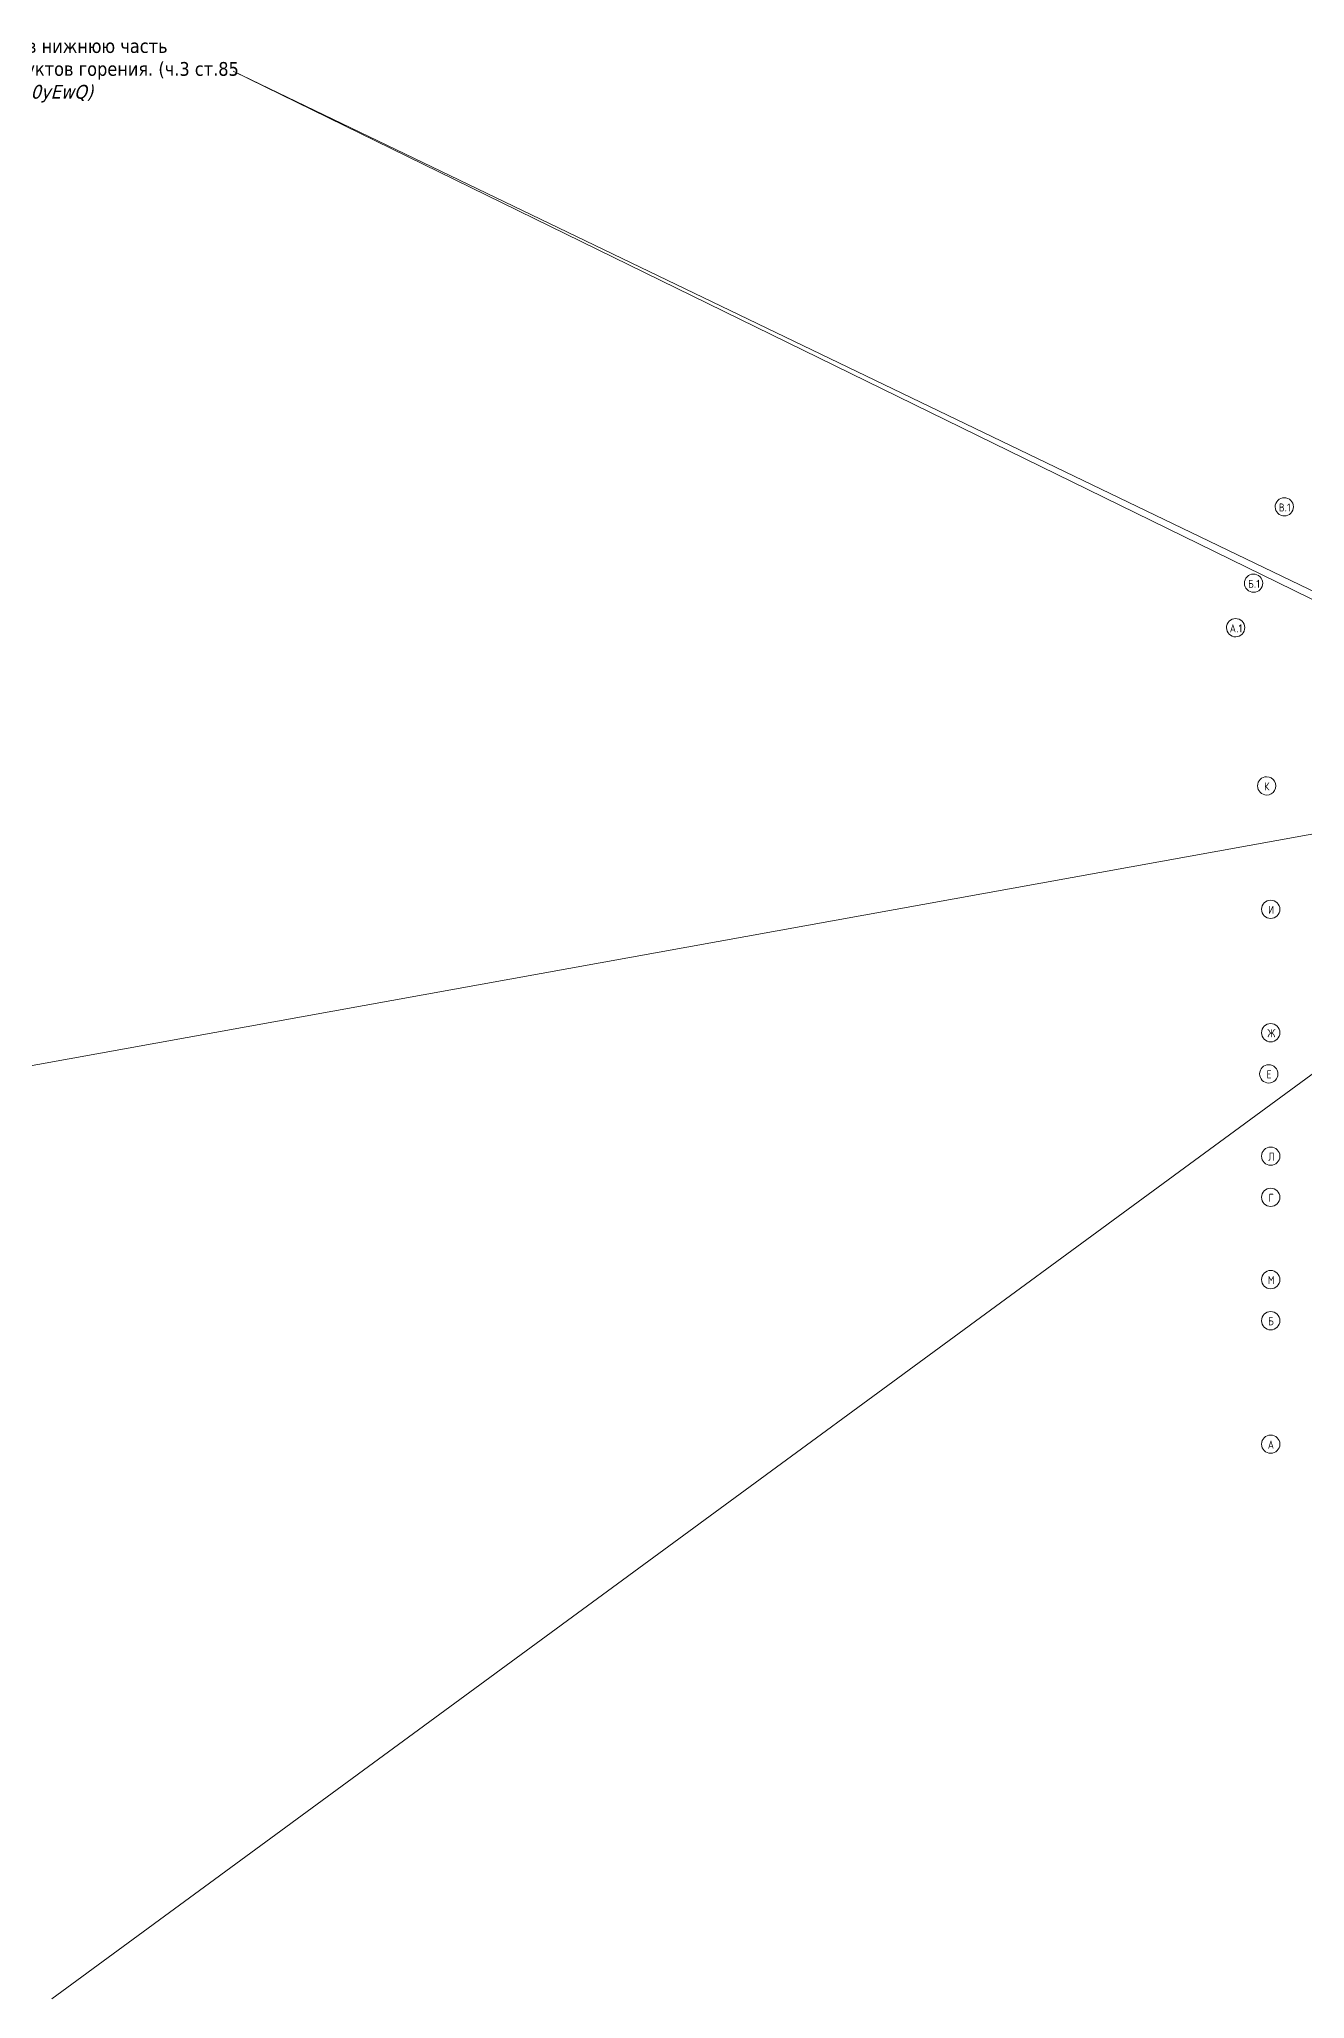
# Model space of a CAD drawing. Header units: millimetres. Extents: x -584918 to 2941280, y 3000189 to 4229862.
# Drawn here: x -522928 to -467550, y 3997622 to 4083351 of the extents above; entities that cross this region are included whole.
import ezdxf

# ---------------------------------------------------------------- set-up
doc = ezdxf.new("R2010")
doc.units = ezdxf.units.MM
doc.layers.add('Оси', color=7, linetype='Continuous', lineweight=0)
doc.layers.add('экспертиза ДУ', color=1, linetype='Continuous', lineweight=0)
doc.styles.add('GOST Common_1', font='', dxfattribs={"height": 700})
doc.styles.add('ЭКСПЕРТИЗА', font='tahoma.ttf')
doc.styles.get('GOST Common_1').set_extended_font_data('GOST Common')

# ---------------------------------------------------------------- blocks, each defined once
blk = doc.blocks.new('Ось сетки - Круг_Ø8 мм-6577-АР Этаж 03')
at = {"layer": 'Оси'}
for start, end in [(360, 180), (180, 360)]:
    blk.add_arc((0, 0), 4, start, end, dxfattribs=at)

msp = doc.modelspace()

# ---------------------------------------------------------------- linework, layer by layer
at = {"layer": 'экспертиза ДУ'}
for points in [[(-449329.829, 4050094.25), (-514440.006, 4081952.029)], [(-514440.006, 4081952.029), (-448380.168, 4050145.471)], [(-444936.87, 4054420.041), (-522370.006, 3997622.029)], [(-445543.105, 4052495.084), (-524200.006, 4038282.029)]]:
    msp.add_lwpolyline(points, dxfattribs=at)

# ---------------------------------------------------------------- block references
at = {"layer": 'Оси', "xscale": 99.99999999999993, "yscale": 99.99999999999993, "zscale": 99.99999999999993}
for p, rotation in [((-468446.611, 4062893.058), 248.0513009164574), ((-469792.206, 4059553.99), 248.0513009164574), ((-470577.136, 4057606.2), 248.0513009164574), ((-469220.012, 4050686.149), 269.9999999999995), ((-469040.674, 4045286.149), 269.9999999999994), ((-469040.674, 4039886.149), 269.9999999999994), ((-469126.363, 4038086.149), 269.9999999999994), ((-469040.674, 4034486.149), 269.9999999999994), ((-469040.674, 4032686.149), 269.9999999999994), ((-469040.674, 4029086.149), 269.9999999999994), ((-469040.674, 4027286.149), 269.9999999999994), ((-469040.674, 4021886.149), 269.9999999999994)]:
    msp.add_blockref('Ось сетки - Круг_Ø8 мм-6577-АР Этаж 03', p, dxfattribs=dict(at, rotation=rotation))

# ---------------------------------------------------------------- texts
at = {"layer": 'Оси', "char_height": 350, "attachment_point": 1, "style": 'GOST Common_1'}
for s, insert, width in [('\\fGOST Common|b0|i0|c204|p34|;\\W.9;В', (-468687.179, 4063039.224), 310.25306), ('.1', (-468431.194, 4063039.224), 303.03787), ('\\fGOST Common|b0|i0|c204|p34|;\\W.9;Б', (-470032.773, 4059700.156), 310.25306), ('.1', (-469776.789, 4059700.156), 303.03787), ('\\fGOST Common|b0|i0|c204|p34|;\\W.9;А', (-470832.553, 4057752.366), 346.329), ('.1', (-470546.803, 4057752.366), 303.03787), ('\\fGOST Common|b0|i0|c204|p34|;\\W.9;К', (-469333.335, 4050838.736), 310.25306), ('\\fGOST Common|b0|i0|c204|p34|;\\W.9;И', (-469153.997, 4045438.736), 310.25306), ('\\fGOST Common|b0|i0|c204|p34|;\\W.9;Ж', (-469186.847, 4040038.736), 389.62012), ('\\fGOST Common|b0|i0|c204|p34|;\\W.9;Е', (-469224.836, 4038238.736), 274.17712), ('\\fGOST Common|b0|i0|c204|p34|;\\W.9;Л', (-469151.297, 4034638.736), 303.03787), ('\\fGOST Common|b0|i0|c204|p34|;\\W.9;Г', (-469139.147, 4032838.736), 274.17712), ('\\fGOST Common|b0|i0|c204|p34|;\\W.9;М', (-469168.847, 4029238.736), 346.329), ('\\fGOST Common|b0|i0|c204|p34|;\\W.9;Б', (-469153.997, 4027438.736), 310.25306), ('\\fGOST Common|b0|i0|c204|p34|;\\W.9;А', (-469168.847, 4022038.736), 346.329)]:
    msp.add_mtext(s, dxfattribs=dict(at, insert=insert, width=width))
at = {"layer": 'экспертиза ДУ', "color": 6, "ltscale": 100, "insert": (-546430.006, 4083351.441), "char_height": 600, "width": 32500, "attachment_point": 1, "style": 'ЭКСПЕРТИЗА'}
msp.add_mtext('{\\C256;Предусмотреть дымоудаление и подачу наружного воздуха в нижнюю часть \\A1;коридора\\A0; для возмещения объемов удаляемых из него продуктов горения. (ч.3 ст.85 ФЗ №123) \\fTahoma|b0|i1|c204|p34;(Письмо ВНИИПО - https://disk.yandex.ru/i/eMJ0cztdR0yEwQ)}', dxfattribs=at)

doc.saveas('drawing.dxf')
